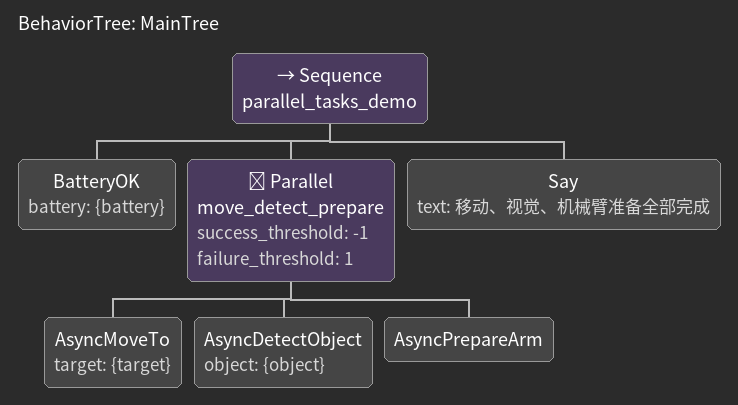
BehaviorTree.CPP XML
<?xml version="1.0" encoding="UTF-8"?>
<root main_tree_to_execute="MainTree">
  <BehaviorTree ID="MainTree">
    <Sequence name="parallel_tasks_demo">
      <BatteryOK battery="{battery}"/>

      <Parallel name="move_detect_prepare"
                success_threshold="-1"
                failure_threshold="1">
        <AsyncMoveTo target="{target}"/>
        <AsyncDetectObject object="{object}"/>
        <AsyncPrepareArm/>
      </Parallel>

      <Say text="移动、视觉、机械臂准备全部完成"/>
    </Sequence>
  </BehaviorTree>
</root>
